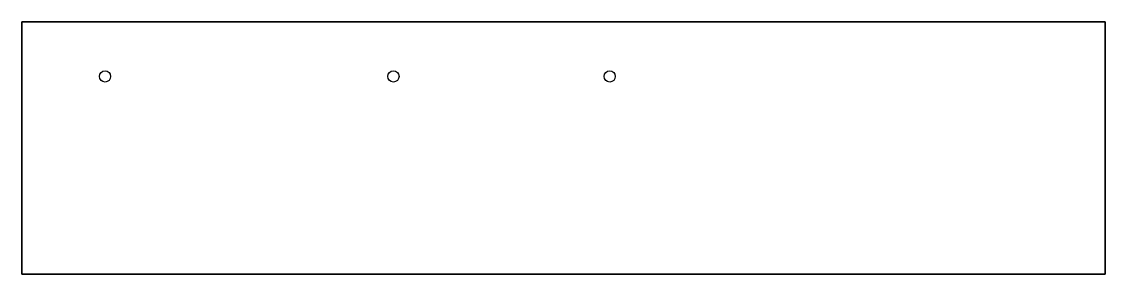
# Model space of a CAD drawing. Extents: x 0 to 481, y 0 to 112.
import ezdxf

# ---------------------------------------------------------------- set-up
doc = ezdxf.new("R2010")
doc.units = 0

msp = doc.modelspace()

# ---------------------------------------------------------------- linework, layer by layer
at = {"layer": 'CONTORNO'}
msp.add_lwpolyline([(0, 112), (481, 112), (481, 0), (0, 0)], close=True, dxfattribs=at)
at = {"layer": 'HDRILL', "extrusion": (0, 1, 0)}
for centre in [(-50, -9.5, 112), (-431, -9.5, 112)]:
    msp.add_circle(centre, 2.5, dxfattribs=at)
at = {"layer": 'HDRILL', "extrusion": (0, -1, 0)}
for centre in [(37, -9.5), (240.5, -9.5), (444, -9.5)]:
    msp.add_circle(centre, 4, dxfattribs=at)
at = {"layer": 'PANEL'}
msp.add_lwpolyline([(0, 0), (481, 0), (481, 112), (0, 112)], close=True, dxfattribs=at)
at = {"layer": 'VDRILL'}
for centre in [(37, 87.75, -1), (165, 87.75, -1), (261, 87.75, -1)]:
    msp.add_circle(centre, 2.5, dxfattribs=at)

doc.saveas('drawing.dxf')
